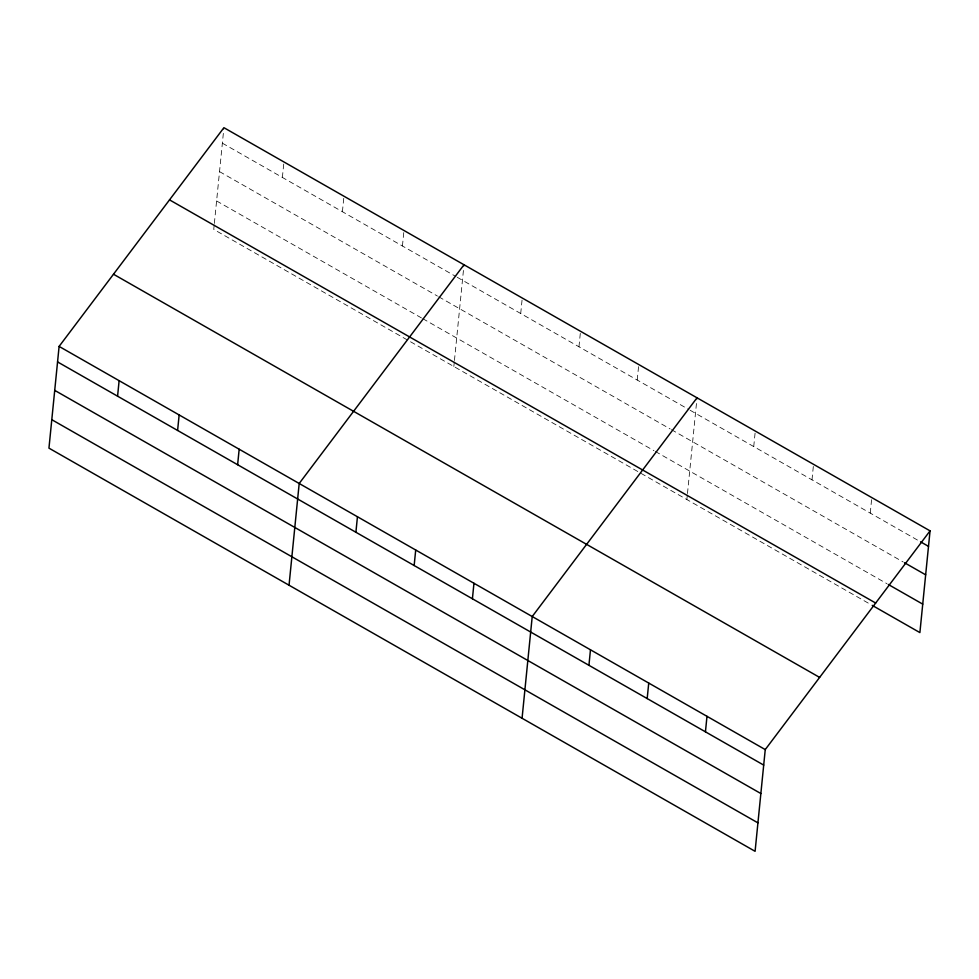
<?xml version="1.0" encoding="UTF-8"?>
<svg xmlns="http://www.w3.org/2000/svg" width="979" height="979" viewBox="0 0 979 979"><rect width="100%" height="100%" fill="white"/><g stroke="black" fill="none" stroke-linecap="round" stroke-linejoin="round"><path stroke-width="0.73" stroke-dasharray="4.89 3.67" d="M214.205 224.913L213.752 229.416L870.906 604.618M214.352 223.42L223.775 129.093M282.38 177.456L283.934 161.951M342.405 211.721L343.959 196.228M402.43 245.986L403.972 230.493M453.84 366.489L454.293 361.997M454.44 360.505L463.862 266.178M520.706 313.525L522.26 298.032M578.968 346.786L580.51 331.294M637.219 380.048L638.773 364.555M686.866 499.535L687.319 495.044M687.466 493.551L696.889 399.224M753.732 446.571L755.286 431.078M811.995 479.832L813.537 464.34M870.245 513.094L871.799 497.601M222.368 143.179L455.933 276.531M457.23 277.277L688.861 409.528M690.183 410.287L919.232 541.069M219.529 171.631L437.429 296.05M438.739 296.796L670.125 428.912M671.447 429.671L903.152 561.958M216.592 200.952L421.459 317.918M422.757 318.664L653.96 450.67M655.281 451.429L886.986 583.717"/><path stroke-width="1.47" d="M59.107 346.407L48.95 448.137L755.09 851.314L765.248 749.584L930.05 530.863L223.91 127.686L59.107 346.407L765.248 749.584M117.578 396.177L119.12 380.684M177.603 430.442L179.145 414.949M237.628 464.719L239.17 449.226M289.038 585.222L299.195 483.491L463.997 264.771M355.903 532.246L357.445 516.753M414.154 565.507L415.708 550.014M472.416 598.769L473.958 583.276M522.064 718.268L532.221 616.537L697.024 397.817M588.93 665.292L590.472 649.799M647.18 698.565L648.734 683.061M705.443 731.827L706.985 716.322M930.05 530.863L919.893 632.593L872.228 605.377M920.554 541.828L928.508 546.355M904.474 562.717L925.669 574.82M888.308 584.475L922.732 604.129M169.526 199.863L875.667 603.04M113.491 274.23L819.631 677.407M57.553 361.912L763.693 765.088M54.714 390.364L760.854 793.541M51.789 419.685L757.93 822.862"/></g></svg>
